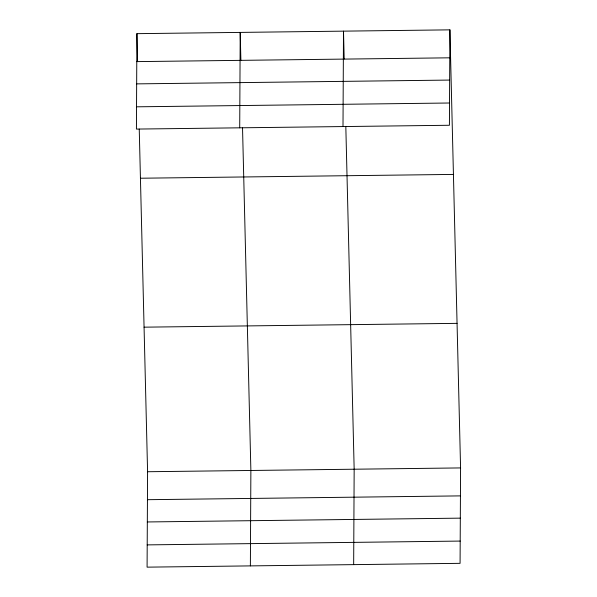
<?xml version="1.0" encoding="UTF-8"?>
<svg xmlns="http://www.w3.org/2000/svg" width="597" height="597" viewBox="0 0 597 597"><rect width="100%" height="100%" fill="white"/><g stroke="black" fill="none" stroke-linecap="round" stroke-linejoin="round"><path stroke-width="0.9" d="M136.922 33.663L136.422 129.079L449.414 125.266L449.914 29.85L136.922 33.663L137.594 61.461M139.243 129.109L147.586 471.734L147.086 567.15L460.078 563.337L460.578 467.921L449.914 29.85M239.71 127.818L240.21 32.402L240.882 60.2M250.374 565.896L250.874 470.473L242.531 127.855M342.999 126.564L343.499 31.148L344.178 58.946M353.663 564.635L354.163 469.22L345.82 126.594M136.773 61.618L449.772 57.812M136.661 83.879L449.653 80.073M136.534 106.818L449.534 103.005M140.437 178.227L453.436 174.414M144.064 327.171L457.063 323.358M147.586 471.734L460.578 467.921M147.437 499.696L460.436 495.883M147.317 521.957L460.317 518.144M147.198 544.889L460.197 541.076"/></g></svg>
